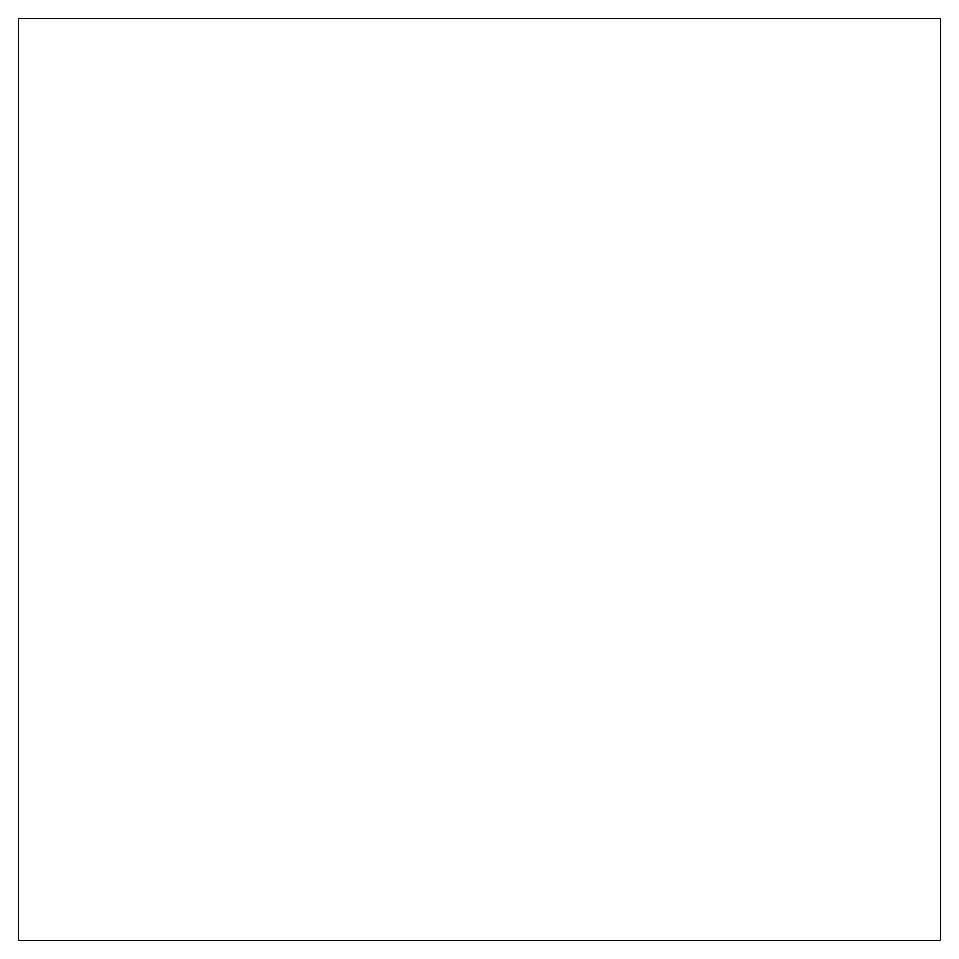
# Model space of a CAD drawing. Header units: millimetres. Extents: x -4279 to 4312, y -3400 to 5186.
import ezdxf

# ---------------------------------------------------------------- set-up
doc = ezdxf.new("R2010")
doc.units = ezdxf.units.MM
doc.layers.add('钢构件', color=3, linetype='Continuous', lineweight=15)

msp = doc.modelspace()

# ---------------------------------------------------------------- linework, layer by layer
at = {"layer": '钢构件'}
msp.add_lwpolyline([(-4279.1, 5185.7), (4311.8, 5185.7), (4311.8, -3400.3), (-4279.1, -3400.3)], close=True, dxfattribs=at)

doc.saveas('drawing.dxf')
